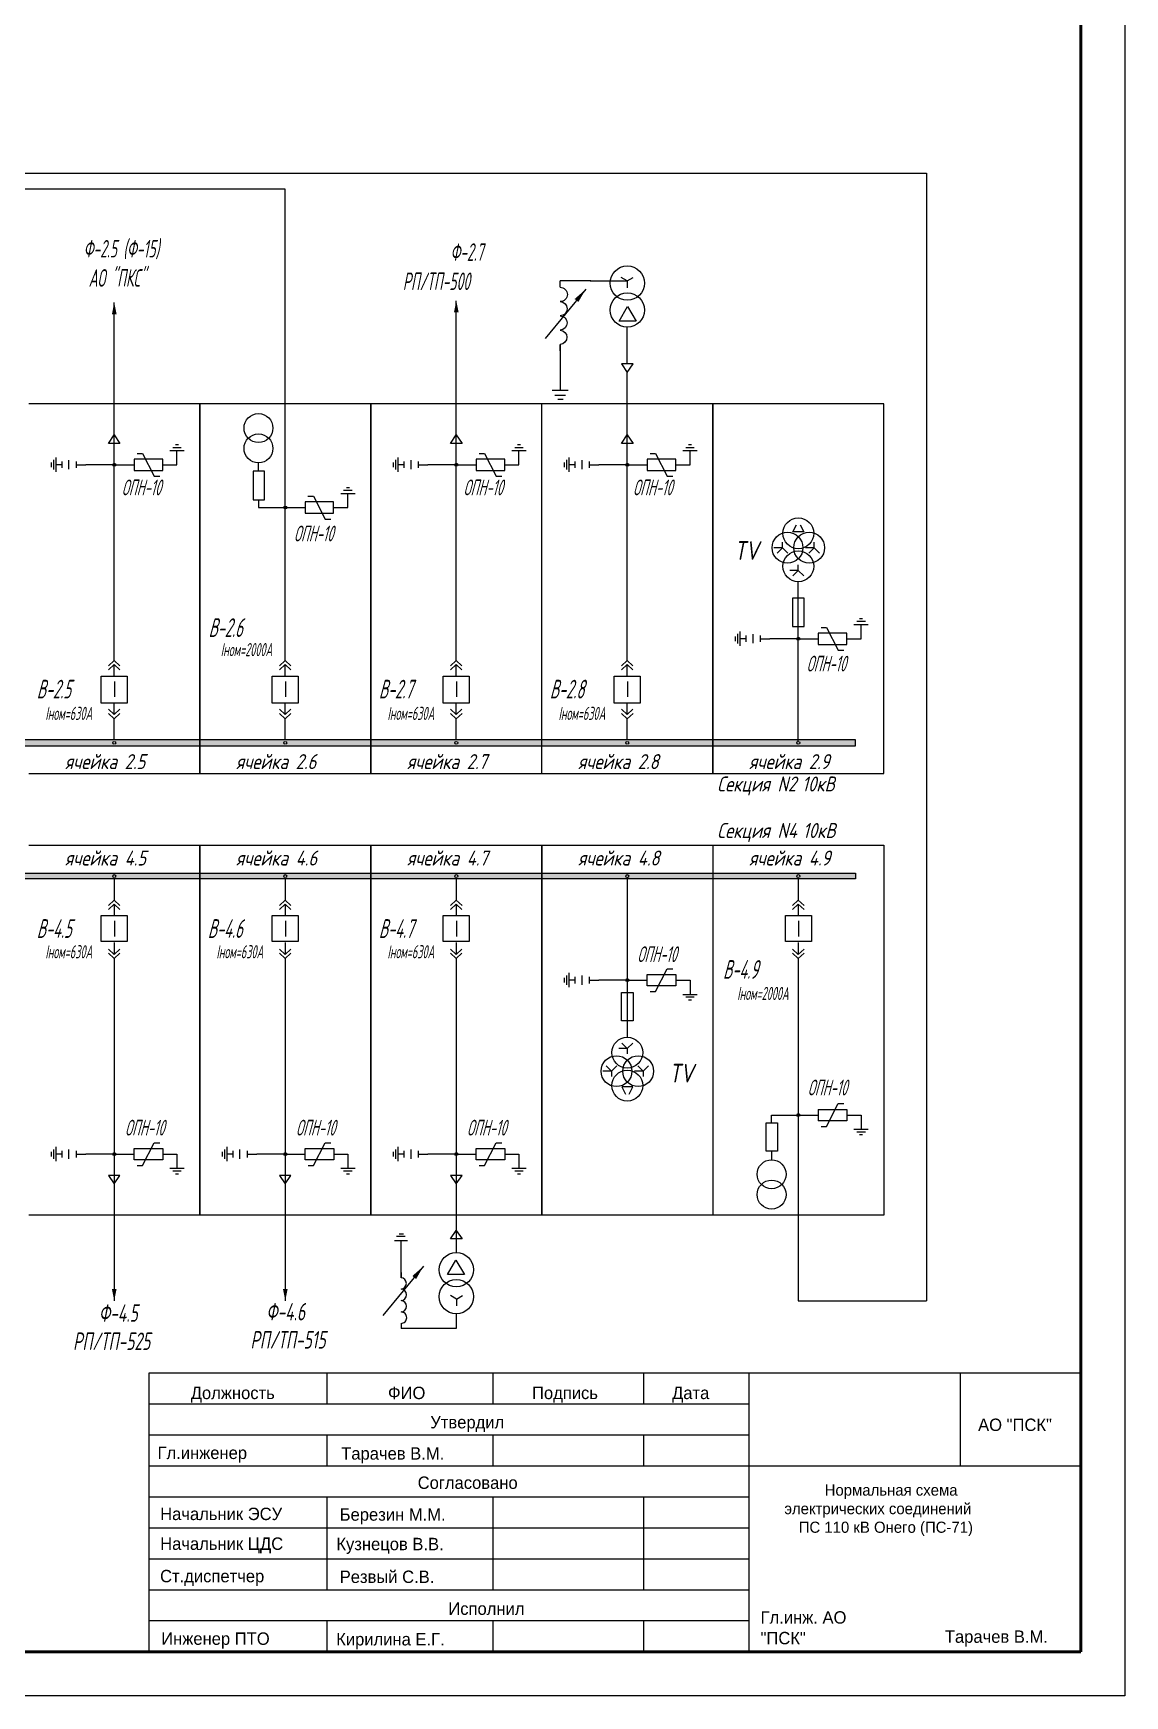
# Model space of a CAD drawing. Header units: millimetres. Extents: x 2325 to 2745, y -245 to 52.
# Drawn here: x 2620.6 to 2745.1, y -244.6 to -54.8 of the extents above; entities that cross this region are included whole.
import ezdxf
from ezdxf.enums import TextEntityAlignment as Align

# ---------------------------------------------------------------- set-up
doc = ezdxf.new("R2010")
doc.units = ezdxf.units.MM
doc.layers.add('10_КВ', color=32, linetype='Continuous')
doc.layers.add('ТЕКСТ', color=7, linetype='Continuous')
doc.styles.add('GOST TYPE_A', font='', dxfattribs={"oblique": 11})
doc.styles.add('ГОСТ type A', font='', dxfattribs={"oblique": 15, "height": 4})
doc.styles.get('GOST TYPE_A').set_extended_font_data('GOST type A')
doc.styles.get('ГОСТ type A').set_extended_font_data('GOST type A')

# ---------------------------------------------------------------- blocks, each defined once
blk = doc.blocks.new('ЗАЗЕМЛЕНИЕ')
at = {"color": 0, "linetype": 'ByBlock'}
for p, q in [((0, 0), (0, -2.5)), ((-3, -2.5), (3, -2.5)), ((-2, -3.5), (2, -3.5)), ((-1, -4.5), (1, -4.5))]:
    blk.add_line(p, q, dxfattribs=at)
blk = doc.blocks.new('Заземл.нож откл. норм.')
at = {"ltscale": 100}
for p, q in [((1.1, 0), (0, 0)), ((1.1, -0.37), (1.1, 0.37)), ((2.73, -0.37), (2.73, 0.37))]:
    blk.add_line(p, q, dxfattribs=at)
blk.add_line((1.91, 0.52), (1.91, -0.52))
at = {"ltscale": 100, "xscale": 0.2717159185103244, "yscale": 0.2717159185103244, "zscale": 0.2717159185103244, "rotation": 90}
blk.add_blockref('ЗАЗЕМЛЕНИЕ', (2.73, 0), dxfattribs=at)

msp = doc.modelspace()

# ---------------------------------------------------------------- hatches: boundary and pattern name
h = msp.add_hatch(color=7)
h.paths.add_polyline_path([(2561.5, -135.48), (2545.23, -135.48), (2545.23, -136.14), (2561.5, -136.14)])
h.paths.add_polyline_path([(2551.57, -135.81, -1), (2551.91, -135.81, -1)], flags=16)
h.paths.add_polyline_path([(2579.96, -135.48), (2561.5, -135.48), (2561.5, -136.14), (2579.96, -136.14)])
h.paths.add_polyline_path([(2571.43, -135.81, -1), (2571.09, -135.81, -1)], flags=16)
h.paths.add_polyline_path([(2581.02, -135.48), (2579.96, -135.48), (2579.96, -136.14), (2581.02, -136.14)])
h.paths.add_polyline_path([(2600.54, -135.48), (2581.02, -135.48), (2581.02, -136.14), (2600.54, -136.14)])
h.paths.add_polyline_path([(2590.95, -135.81, -1), (2590.61, -135.81, -1)], flags=16)
h.paths.add_polyline_path([(2620.06, -135.48), (2600.54, -135.48), (2600.54, -136.14), (2620.06, -136.14)])
h.paths.add_polyline_path([(2610.47, -135.81, -1), (2610.13, -135.81, -1)], flags=16)
h.paths.add_polyline_path([(2639.58, -135.48), (2620.06, -135.48), (2620.06, -136.14), (2639.58, -136.14)])
h.paths.add_polyline_path([(2629.99, -135.81, -1), (2629.65, -135.81, -1)], flags=16)
h.paths.add_polyline_path([(2659.1, -135.48), (2639.58, -135.48), (2639.58, -136.14), (2659.1, -136.14)])
h.paths.add_polyline_path([(2649.5, -135.81, -1), (2649.17, -135.81, -1)], flags=16)
h.paths.add_polyline_path([(2678.61, -135.48), (2659.1, -135.48), (2659.1, -136.14), (2678.61, -136.14)])
h.paths.add_polyline_path([(2669.02, -135.81, -1), (2668.69, -135.81, -1)], flags=16)
h.paths.add_polyline_path([(2688.21, -135.81, -0.414214), (2688.37, -135.64), (2688.37, -135.48), (2678.61, -135.48), (2678.61, -136.14), (2698.13, -136.14), (2698.13, -135.48), (2688.37, -135.48), (2688.37, -135.64, -0.414214), (2688.54, -135.81, -1)])
h.paths.add_polyline_path([(2707.89, -135.64), (2707.89, -135.48), (2698.13, -135.48), (2698.13, -136.14), (2714.4, -136.14), (2714.4, -135.48), (2707.89, -135.48), (2707.89, -135.64, -0.414214), (2708.06, -135.81, -1), (2707.73, -135.81, -0.414214)])
h = msp.add_hatch(color=7)
h.paths.add_polyline_path([(2561.5, -150.69), (2545.23, -150.69), (2545.23, -151.34), (2561.5, -151.34)])
h.paths.add_polyline_path([(2551.91, -151.02, -1), (2551.57, -151.02, -1)], flags=16)
h.paths.add_polyline_path([(2579.96, -150.69), (2561.5, -150.69), (2561.5, -151.34), (2579.96, -151.34)])
h.paths.add_polyline_path([(2571.09, -151.02, -1), (2571.43, -151.02, -1)], flags=16)
h.paths.add_polyline_path([(2581.02, -150.69), (2579.96, -150.69), (2579.96, -151.34), (2581.02, -151.34)])
h.paths.add_polyline_path([(2600.54, -150.69), (2581.02, -150.69), (2581.02, -151.34), (2600.54, -151.34)])
h.paths.add_polyline_path([(2590.95, -151.02, -1), (2590.61, -151.02, -1)], flags=16)
h.paths.add_polyline_path([(2620.06, -150.69), (2600.54, -150.69), (2600.54, -151.34), (2620.06, -151.34)])
h.paths.add_polyline_path([(2610.47, -151.02, -1), (2610.13, -151.02, -1)], flags=16)
h.paths.add_polyline_path([(2639.58, -150.69), (2620.06, -150.69), (2620.06, -151.34), (2639.58, -151.34)])
h.paths.add_polyline_path([(2629.99, -151.02, -1), (2629.65, -151.02, -1)], flags=16)
h.paths.add_polyline_path([(2659.1, -150.69), (2639.58, -150.69), (2639.58, -151.34), (2659.1, -151.34)])
h.paths.add_polyline_path([(2649.5, -151.02, -1), (2649.17, -151.02, -1)], flags=16)
h.paths.add_polyline_path([(2678.61, -150.69), (2659.1, -150.69), (2659.1, -151.34), (2678.61, -151.34)])
h.paths.add_polyline_path([(2669.02, -151.02, -1), (2668.69, -151.02, -1)], flags=16)
h.paths.add_polyline_path([(2688.54, -151.02, -0.414214), (2688.37, -151.19), (2688.37, -151.34), (2698.13, -151.34), (2698.13, -150.69), (2678.61, -150.69), (2678.61, -151.34), (2688.37, -151.34), (2688.37, -151.19, -0.414214), (2688.21, -151.02, -1)])
h.paths.add_polyline_path([(2707.73, -151.02, -1), (2708.06, -151.02, -0.414214), (2707.89, -151.19), (2707.89, -151.34), (2714.4, -151.34), (2714.4, -150.69), (2698.13, -150.69), (2698.13, -151.34), (2707.89, -151.34), (2707.89, -151.19, -0.414214)])
h = msp.add_hatch(color=7)
h.paths.add_polyline_path([(2708.06, -151.02, -0.414214), (2707.89, -151.19), (2707.89, -151.34), (2714.4, -151.34), (2714.4, -150.69), (2698.13, -150.69), (2698.13, -151.34), (2707.89, -151.34), (2707.89, -151.19, -0.414214), (2707.73, -151.02, -1)])
h.paths.add_polyline_path([(2698.13, -150.69), (2678.61, -150.69), (2678.61, -151.34), (2688.37, -151.34), (2688.37, -151.19, -0.414214), (2688.21, -151.02, -1), (2688.54, -151.02, -0.414214), (2688.37, -151.19), (2688.37, -151.34), (2698.13, -151.34)])

# ---------------------------------------------------------------- linework, layer by layer
at = {"color": 7}
for p, q in [((2579.96, -70.8), (2722.5, -70.8)), ((2722.5, -70.8), (2722.5, -199.49)), ((2649.34, -72.61), (2576.74, -72.61)), ((2649.34, -104.24), (2649.34, -72.61)), ((2680.72, -83.81), (2680.72, -83.07)), ((2684.2, -83.07), (2680.72, -83.07)), ((2684.13, -83.07), (2688.37, -83.07)), ((2688.37, -83.07), (2687.69, -82.68)), ((2688.37, -83.07), (2689.05, -82.68)), ((2688.37, -83.07), (2688.37, -83.86)), ((2668.86, -104.2), (2668.86, -85.34)), ((2683.63, -84.04), (2679.01, -89.66)), ((2629.82, -104.24), (2629.82, -85.54)), ((2688.37, -92.55), (2688.37, -88.37)), ((2680.72, -91.06), (2680.72, -90.33)), ((2680.72, -90.33), (2680.72, -95.6)), ((2688.37, -104.24), (2688.37, -93.53)), ((2680.44, -96.59), (2681.06, -96.59)), ((2639.58, -97.1), (2620.06, -97.1)), ((2639.58, -139.32), (2639.58, -97.1)), ((2639.58, -97.1), (2639.58, -139.32)), ((2639.58, -139.32), (2639.58, -97.1)), ((2639.58, -139.32), (2639.58, -97.1)), ((2639.58, -139.32), (2639.58, -97.1)), ((2659.1, -97.1), (2639.58, -97.1)), ((2659.1, -139.32), (2659.1, -97.1)), ((2659.1, -139.32), (2659.1, -97.1)), ((2659.1, -97.1), (2659.1, -139.32)), ((2659.1, -139.32), (2659.1, -97.1)), ((2678.61, -97.1), (2659.1, -97.1)), ((2668.86, -104.24), (2668.86, -97.1)), ((2678.61, -139.32), (2678.61, -97.1)), ((2698.13, -97.1), (2678.61, -97.1)), ((2698.13, -139.32), (2698.13, -97.1)), ((2698.13, -139.32), (2698.13, -97.1)), ((2698.13, -97.1), (2698.13, -139.32)), ((2698.13, -139.32), (2698.13, -97.1)), ((2698.13, -139.32), (2698.13, -97.1)), ((2717.65, -97.1), (2698.13, -97.1)), ((2698.13, -139.32), (2698.13, -97.1)), ((2717.65, -139.32), (2717.65, -97.1)), ((2717.65, -139.32), (2717.65, -97.1)), ((2717.65, -139.32), (2717.65, -97.1)), ((2629.82, -107.65), (2629.82, -101.3)), ((2629.82, -126.4), (2629.82, -101.64)), ((2629.82, -126.4), (2629.82, -101.64)), ((2629.82, -126.4), (2629.82, -101.64)), ((2636.16, -102.45), (2637.79, -102.45)), ((2637.46, -102.12), (2636.49, -102.12)), ((2637.14, -101.8), (2636.81, -101.8)), ((2636.97, -104.07), (2636.97, -102.45)), ((2649.34, -126.4), (2649.34, -101.64)), ((2668.86, -107.65), (2668.86, -101.3)), ((2668.86, -126.4), (2668.86, -101.64)), ((2675.2, -102.45), (2676.83, -102.45)), ((2676.5, -102.12), (2675.52, -102.12)), ((2676.17, -101.8), (2675.85, -101.8)), ((2676.01, -104.07), (2676.01, -102.45)), ((2688.37, -107.65), (2688.37, -101.3)), ((2688.37, -126.4), (2688.37, -101.64)), ((2694.72, -102.45), (2696.35, -102.45)), ((2696.02, -102.12), (2695.04, -102.12)), ((2695.69, -101.8), (2695.37, -101.8)), ((2695.53, -104.07), (2695.53, -102.45)), ((2629.82, -104.07), (2626.56, -104.07)), ((2629.82, -105.59), (2629.82, -103.96)), ((2629.82, -104.07), (2632.09, -104.07)), ((2632.42, -102.77), (2633.04, -102.77)), ((2633.04, -102.77), (2634.37, -105.37)), ((2635.35, -104.07), (2636.97, -104.07)), ((2646.28, -104.83), (2646.28, -103.85)), ((2668.86, -104.07), (2665.6, -104.07)), ((2668.86, -105.59), (2668.86, -103.96)), ((2668.86, -104.07), (2671.13, -104.07)), ((2671.46, -102.77), (2672.08, -102.77)), ((2672.08, -102.77), (2673.41, -105.37)), ((2674.39, -104.07), (2676.01, -104.07)), ((2688.37, -104.07), (2685.12, -104.07)), ((2688.37, -105.59), (2688.37, -103.96)), ((2688.37, -104.07), (2690.65, -104.07)), ((2690.98, -102.77), (2691.6, -102.77)), ((2691.6, -102.77), (2692.93, -105.37)), ((2693.91, -104.07), (2695.53, -104.07)), ((2634.37, -105.37), (2635.02, -105.37)), ((2673.41, -105.37), (2674.06, -105.37)), ((2692.93, -105.37), (2693.58, -105.37)), ((2646.28, -108.05), (2646.28, -108.96)), ((2651.93, -107.66), (2652.55, -107.66)), ((2652.55, -107.66), (2653.88, -110.27)), ((2655.67, -107.34), (2657.3, -107.34)), ((2656.97, -107.01), (2656, -107.01)), ((2656.65, -106.69), (2656.32, -106.69)), ((2656.49, -108.96), (2656.49, -107.34)), ((2646.28, -108.96), (2649.34, -108.96)), ((2649.33, -108.96), (2651.61, -108.96)), ((2654.86, -108.96), (2656.49, -108.96)), ((2653.88, -110.27), (2654.53, -110.27)), ((2707.28, -111.74), (2707.69, -110.92)), ((2708.51, -111.74), (2707.28, -111.74)), ((2708.1, -110.92), (2708.51, -111.74)), ((2706.09, -113.54), (2705.11, -113.54)), ((2706.09, -113.54), (2705.48, -114.16)), ((2706.09, -113.54), (2706.09, -112.92)), ((2706.09, -113.54), (2706.71, -114.16)), ((2709.69, -113.54), (2708.71, -113.54)), ((2709.69, -113.54), (2709.08, -114.16)), ((2709.69, -113.54), (2709.69, -112.92)), ((2709.69, -113.54), (2710.31, -114.16)), ((2707.89, -116.13), (2707.89, -115.51)), ((2707.89, -116.13), (2706.91, -116.13)), ((2707.89, -116.13), (2707.28, -116.75)), ((2707.89, -116.13), (2708.51, -116.75)), ((2707.89, -125.56), (2707.89, -117.42)), ((2710.5, -122.63), (2711.11, -122.63)), ((2711.11, -122.63), (2712.45, -125.23)), ((2714.24, -122.3), (2715.86, -122.3)), ((2715.54, -121.98), (2714.56, -121.98)), ((2715.21, -121.65), (2714.89, -121.65)), ((2715.05, -123.93), (2715.05, -122.3)), ((2707.89, -123.93), (2704.64, -123.93)), ((2707.89, -125.56), (2707.89, -123.93)), ((2707.89, -123.93), (2710.17, -123.93)), ((2712.45, -125.23), (2713.1, -125.23)), ((2713.42, -123.93), (2715.05, -123.93)), ((2629.81, -126.4), (2629.16, -127.01)), ((2629.81, -126.87), (2629.16, -127.48)), ((2629.81, -126.4), (2630.46, -127.01)), ((2629.81, -126.87), (2630.46, -127.48)), ((2629.82, -128.21), (2629.82, -126.88)), ((2649.33, -126.4), (2648.68, -127.01)), ((2649.33, -126.87), (2648.68, -127.48)), ((2649.33, -126.4), (2649.98, -127.01)), ((2649.33, -126.87), (2649.98, -127.48)), ((2649.34, -128.21), (2649.34, -126.88)), ((2668.85, -126.4), (2668.2, -127.01)), ((2668.85, -126.87), (2668.2, -127.48)), ((2668.85, -126.4), (2669.5, -127.01)), ((2668.85, -126.87), (2669.5, -127.48)), ((2668.86, -128.21), (2668.86, -126.88)), ((2688.37, -126.4), (2687.71, -127.01)), ((2688.37, -126.87), (2687.72, -127.48)), ((2688.37, -126.4), (2689.02, -127.01)), ((2688.37, -126.87), (2689.02, -127.48)), ((2688.37, -128.21), (2688.37, -126.88)), ((2707.89, -135.64), (2707.89, -125.56)), ((2629.85, -128.8), (2629.85, -130.58)), ((2649.37, -128.8), (2649.37, -130.58)), ((2668.89, -128.8), (2668.89, -130.58)), ((2688.4, -128.8), (2688.4, -130.58)), ((2629.81, -132.59), (2629.16, -131.98)), ((2629.81, -133.06), (2629.16, -132.45)), ((2629.81, -132.59), (2630.46, -131.98)), ((2629.81, -133.06), (2630.47, -132.45)), ((2629.82, -132.58), (2629.82, -131.29)), ((2649.33, -132.59), (2648.68, -131.98)), ((2649.33, -133.06), (2648.68, -132.45)), ((2649.33, -132.59), (2649.98, -131.98)), ((2649.33, -133.06), (2649.99, -132.45)), ((2649.34, -132.58), (2649.34, -131.29)), ((2668.85, -132.59), (2668.2, -131.98)), ((2668.85, -133.06), (2668.2, -132.45)), ((2668.85, -132.59), (2669.5, -131.98)), ((2668.85, -133.06), (2669.51, -132.45)), ((2668.86, -132.58), (2668.86, -131.29)), ((2688.37, -132.59), (2687.72, -131.98)), ((2688.37, -133.06), (2687.72, -132.45)), ((2688.37, -132.58), (2688.37, -131.29)), ((2688.37, -132.59), (2689.02, -131.98)), ((2688.37, -133.06), (2689.03, -132.45)), ((2629.82, -135.48), (2629.82, -133.06)), ((2649.34, -135.48), (2649.34, -133.06)), ((2668.86, -135.48), (2668.86, -133.06)), ((2688.37, -135.48), (2688.37, -133.06)), ((2714.4, -136.14), (2714.4, -135.48)), ((2620.06, -139.32), (2639.58, -139.32)), ((2639.58, -139.32), (2659.1, -139.32)), ((2659.1, -139.32), (2678.61, -139.32)), ((2678.61, -139.32), (2698.13, -139.32)), ((2698.13, -139.32), (2717.65, -139.32)), ((2620.06, -147.51), (2639.58, -147.51)), ((2639.58, -147.51), (2639.58, -189.73)), ((2639.58, -189.73), (2639.58, -147.51)), ((2639.58, -147.51), (2639.58, -189.73)), ((2639.58, -147.51), (2639.58, -189.73)), ((2639.58, -147.51), (2639.58, -189.73)), ((2639.58, -147.51), (2659.1, -147.51)), ((2659.1, -147.51), (2659.1, -189.73)), ((2659.1, -147.51), (2659.1, -189.73)), ((2659.1, -189.73), (2659.1, -147.51)), ((2659.1, -147.51), (2659.1, -189.73)), ((2659.1, -147.51), (2678.61, -147.51)), ((2659.1, -147.51), (2678.61, -147.51)), ((2678.61, -147.51), (2678.61, -189.73)), ((2678.61, -147.51), (2678.61, -189.73)), ((2678.61, -189.73), (2678.61, -147.51)), ((2678.61, -147.51), (2678.61, -189.73)), ((2678.61, -147.51), (2678.61, -189.73)), ((2678.61, -147.51), (2698.13, -147.51)), ((2678.61, -147.51), (2678.61, -189.73)), ((2698.13, -147.51), (2698.13, -189.73)), ((2698.13, -147.51), (2698.13, -189.73)), ((2698.13, -147.51), (2698.13, -189.73)), ((2698.13, -147.51), (2717.65, -147.51)), ((2717.65, -147.51), (2717.65, -189.73)), ((2717.65, -147.51), (2717.65, -189.73)), ((2629.82, -151.34), (2629.82, -153.77)), ((2649.34, -151.34), (2649.34, -153.77)), ((2668.86, -151.34), (2668.86, -153.77)), ((2688.37, -151.19), (2688.37, -161.27)), ((2707.89, -151.34), (2707.89, -153.77)), ((2714.4, -150.69), (2714.4, -151.34)), ((2629.81, -153.77), (2629.16, -154.38)), ((2629.81, -154.24), (2629.16, -154.85)), ((2629.81, -153.77), (2630.47, -154.38)), ((2629.81, -154.24), (2630.46, -154.85)), ((2629.82, -154.25), (2629.82, -155.54)), ((2649.33, -153.77), (2648.68, -154.38)), ((2649.33, -154.24), (2648.68, -154.85)), ((2649.33, -153.77), (2649.99, -154.38)), ((2649.33, -154.24), (2649.98, -154.85)), ((2649.34, -154.25), (2649.34, -155.54)), ((2668.85, -153.77), (2668.2, -154.38)), ((2668.85, -154.24), (2668.2, -154.85)), ((2668.85, -153.77), (2669.51, -154.38)), ((2668.85, -154.24), (2669.5, -154.85)), ((2668.86, -154.25), (2668.86, -155.54)), ((2707.89, -153.77), (2707.24, -154.38)), ((2707.89, -154.24), (2707.24, -154.85)), ((2707.89, -153.77), (2708.55, -154.38)), ((2707.89, -154.24), (2708.54, -154.85)), ((2707.89, -154.25), (2707.89, -155.54)), ((2629.85, -156.13), (2629.85, -157.91)), ((2649.37, -156.13), (2649.37, -157.91)), ((2668.89, -156.13), (2668.89, -157.91)), ((2707.92, -156.13), (2707.92, -157.91)), ((2629.81, -159.96), (2629.16, -159.35)), ((2629.81, -159.96), (2630.46, -159.35)), ((2629.82, -158.62), (2629.82, -159.95)), ((2649.33, -159.96), (2648.68, -159.35)), ((2649.33, -159.96), (2649.98, -159.35)), ((2649.34, -158.62), (2649.34, -159.95)), ((2668.85, -159.96), (2668.2, -159.35)), ((2668.85, -159.96), (2669.5, -159.35)), ((2668.86, -158.62), (2668.86, -159.95)), ((2707.89, -159.96), (2707.24, -159.35)), ((2707.89, -158.62), (2707.89, -159.95)), ((2707.89, -159.96), (2708.54, -159.35)), ((2629.81, -160.43), (2629.16, -159.82)), ((2629.81, -160.43), (2630.46, -159.82)), ((2629.82, -160.43), (2629.82, -185.19)), ((2649.33, -160.43), (2648.68, -159.82)), ((2649.33, -160.43), (2649.98, -159.82)), ((2649.34, -160.43), (2649.34, -185.19)), ((2668.85, -160.43), (2668.2, -159.82)), ((2668.85, -160.43), (2669.5, -159.82)), ((2668.86, -160.43), (2668.86, -185.19)), ((2688.37, -161.27), (2688.37, -162.9)), ((2688.37, -161.27), (2688.37, -169.41)), ((2707.89, -160.43), (2707.23, -159.82)), ((2707.89, -160.43), (2708.54, -159.82)), ((2707.89, -160.43), (2707.89, -185.19)), ((2688.37, -162.9), (2685.12, -162.9)), ((2688.37, -162.9), (2690.65, -162.9)), ((2691.6, -164.2), (2692.93, -161.6)), ((2692.93, -161.6), (2693.58, -161.6)), ((2693.91, -162.9), (2695.53, -162.9)), ((2695.53, -162.9), (2695.53, -164.53)), ((2690.98, -164.2), (2691.6, -164.2)), ((2694.72, -164.53), (2696.35, -164.53)), ((2696.02, -164.85), (2695.04, -164.85)), ((2695.69, -165.18), (2695.37, -165.18)), ((2688.37, -170.7), (2687.39, -170.7)), ((2688.37, -170.7), (2687.76, -170.08)), ((2688.37, -170.7), (2688.99, -170.08)), ((2688.37, -170.7), (2688.37, -171.32)), ((2686.57, -173.29), (2685.96, -172.67)), ((2686.57, -173.29), (2687.19, -172.67)), ((2690.17, -173.29), (2689.56, -172.67)), ((2690.17, -173.29), (2690.79, -172.67)), ((2686.57, -173.29), (2685.59, -173.29)), ((2686.57, -173.29), (2686.57, -173.91)), ((2690.17, -173.29), (2689.19, -173.29)), ((2690.17, -173.29), (2690.17, -173.91)), ((2688.99, -175.09), (2687.76, -175.09)), ((2687.76, -175.09), (2688.17, -175.91)), ((2688.58, -175.91), (2688.99, -175.09)), ((2704.83, -179.21), (2704.83, -178.3)), ((2704.83, -178.3), (2707.89, -178.3)), ((2707.89, -178.3), (2710.17, -178.3)), ((2711.11, -179.6), (2712.45, -177)), ((2712.45, -177), (2713.1, -177)), ((2713.42, -178.3), (2715.05, -178.3)), ((2715.05, -178.3), (2715.05, -179.92)), ((2629.82, -179.18), (2629.82, -185.53)), ((2649.34, -179.18), (2649.34, -185.53)), ((2668.86, -179.18), (2668.86, -185.53)), ((2707.89, -179.18), (2707.89, -185.53)), ((2710.5, -179.6), (2711.11, -179.6)), ((2714.24, -179.92), (2715.86, -179.92)), ((2715.54, -180.25), (2714.56, -180.25)), ((2629.82, -181.24), (2629.82, -182.87)), ((2633.04, -184.06), (2634.37, -181.46)), ((2634.37, -181.46), (2635.02, -181.46)), ((2649.34, -181.24), (2649.34, -182.87)), ((2652.56, -184.06), (2653.89, -181.46)), ((2653.89, -181.46), (2654.54, -181.46)), ((2668.86, -181.24), (2668.86, -182.87)), ((2672.08, -184.06), (2673.41, -181.46)), ((2673.41, -181.46), (2674.06, -181.46)), ((2715.21, -180.57), (2714.89, -180.57)), ((2629.82, -182.76), (2626.56, -182.76)), ((2629.82, -182.59), (2629.82, -199.49)), ((2629.82, -182.76), (2632.09, -182.76)), ((2632.42, -184.06), (2633.04, -184.06)), ((2635.35, -182.76), (2636.97, -182.76)), ((2636.97, -182.76), (2636.97, -184.38)), ((2649.34, -182.76), (2646.08, -182.76)), ((2649.34, -182.59), (2649.34, -199.49)), ((2649.34, -182.76), (2651.61, -182.76)), ((2651.94, -184.06), (2652.56, -184.06)), ((2654.87, -182.76), (2656.49, -182.76)), ((2656.49, -182.76), (2656.49, -184.38)), ((2668.86, -182.76), (2665.6, -182.76)), ((2668.86, -182.59), (2668.86, -194)), ((2668.86, -182.76), (2671.13, -182.76)), ((2671.46, -184.06), (2672.08, -184.06)), ((2674.39, -182.76), (2676.01, -182.76)), ((2676.01, -182.76), (2676.01, -184.38)), ((2704.83, -182.43), (2704.83, -183.41)), ((2707.89, -182.59), (2707.89, -199.49)), ((2636.16, -184.38), (2637.79, -184.38)), ((2637.46, -184.71), (2636.49, -184.71)), ((2637.14, -185.03), (2636.81, -185.03)), ((2655.68, -184.38), (2657.31, -184.38)), ((2656.98, -184.71), (2656, -184.71)), ((2656.66, -185.03), (2656.33, -185.03)), ((2675.2, -184.38), (2676.83, -184.38)), ((2676.5, -184.71), (2675.52, -184.71)), ((2676.17, -185.03), (2675.85, -185.03)), ((2639.58, -189.73), (2620.06, -189.73)), ((2659.1, -189.73), (2639.58, -189.73)), ((2678.61, -189.73), (2659.1, -189.73)), ((2678.61, -189.73), (2659.1, -189.73)), ((2698.13, -189.73), (2678.61, -189.73)), ((2717.65, -189.73), (2698.13, -189.73)), ((2662.33, -191.86), (2662.82, -191.86)), ((2662.55, -196.87), (2662.55, -192.64)), ((2668.86, -193.08), (2668.86, -194)), ((2665.11, -195.56), (2660.49, -201.18)), ((2662.55, -196.28), (2662.55, -196.87)), ((2668.87, -199.3), (2668.19, -198.91)), ((2668.87, -199.3), (2669.55, -198.91)), ((2668.86, -200.99), (2668.86, -202.67)), ((2668.87, -199.3), (2668.87, -200.08)), ((2662.55, -202.08), (2662.55, -202.67)), ((2666.03, -202.67), (2662.55, -202.67)), ((2668.86, -202.67), (2664.69, -202.67))]:
    msp.add_line(p, q, dxfattribs=at)
at = {"color": 7, "linetype": 'Continuous'}
for p, q in [((2632.09, -103.42), (2632.09, -104.72)), ((2635.35, -103.42), (2632.09, -103.42)), ((2635.35, -104.72), (2635.35, -103.42)), ((2671.13, -103.42), (2671.13, -104.72)), ((2674.39, -103.42), (2671.13, -103.42)), ((2674.39, -104.72), (2674.39, -103.42)), ((2690.65, -103.42), (2690.65, -104.72)), ((2693.91, -103.42), (2690.65, -103.42)), ((2693.91, -104.72), (2693.91, -103.42)), ((2632.09, -104.72), (2635.35, -104.72)), ((2671.13, -104.72), (2674.39, -104.72)), ((2690.65, -104.72), (2693.91, -104.72)), ((2651.61, -108.31), (2651.61, -109.61)), ((2654.86, -108.31), (2651.61, -108.31)), ((2651.61, -109.61), (2654.86, -109.61)), ((2654.86, -109.61), (2654.86, -108.31)), ((2710.17, -123.28), (2710.17, -124.58)), ((2713.42, -123.28), (2710.17, -123.28)), ((2713.42, -124.58), (2713.42, -123.28)), ((2710.17, -124.58), (2713.42, -124.58)), ((2690.65, -163.55), (2690.65, -162.25)), ((2690.65, -162.25), (2693.91, -162.25)), ((2693.91, -162.25), (2693.91, -163.55)), ((2693.91, -163.55), (2690.65, -163.55)), ((2710.17, -177.65), (2713.42, -177.65)), ((2710.17, -177.65), (2710.17, -178.95)), ((2713.42, -177.65), (2713.42, -178.95)), ((2713.42, -178.95), (2710.17, -178.95)), ((2632.09, -183.41), (2632.09, -182.11)), ((2632.09, -182.11), (2635.35, -182.11)), ((2635.35, -182.11), (2635.35, -183.41)), ((2651.61, -183.41), (2651.61, -182.11)), ((2651.61, -182.11), (2654.87, -182.11)), ((2654.87, -182.11), (2654.87, -183.41)), ((2671.13, -183.41), (2671.13, -182.11)), ((2671.13, -182.11), (2674.39, -182.11)), ((2674.39, -182.11), (2674.39, -183.41)), ((2635.35, -183.41), (2632.09, -183.41)), ((2654.87, -183.41), (2651.61, -183.41)), ((2674.39, -183.41), (2671.13, -183.41))]:
    msp.add_line(p, q, dxfattribs=at)
at = {"color": 7}
for points in [[(2745.14, -244.59), (2325.15, -244.59), (2325.15, 52.38), (2745.14, 52.38)], [(2688.41, -86.01), (2689.37, -87.68), (2687.44, -87.68)], [(2628.33, -128.21), (2631.3, -128.21), (2631.3, -131.29), (2628.33, -131.29)], [(2647.85, -128.21), (2650.82, -128.21), (2650.82, -131.29), (2647.85, -131.29)], [(2667.37, -128.21), (2670.34, -128.21), (2670.34, -131.29), (2667.37, -131.29)], [(2686.89, -128.21), (2689.86, -128.21), (2689.86, -131.29), (2686.89, -131.29)], [(2628.33, -155.54), (2631.3, -155.54), (2631.3, -158.5), (2628.33, -158.5)], [(2647.85, -155.54), (2650.82, -155.54), (2650.82, -158.5), (2647.85, -158.5)], [(2667.37, -155.54), (2670.34, -155.54), (2670.34, -158.5), (2667.37, -158.5)], [(2706.41, -155.54), (2709.38, -155.54), (2709.38, -158.5), (2706.41, -158.5)], [(2668.82, -194.85), (2669.78, -196.52), (2667.85, -196.52)]]:
    msp.add_lwpolyline(points, close=True, dxfattribs=at)
at = {"color": 7, "lineweight": 50}
msp.add_lwpolyline([(2740.14, -239.59), (2345.15, -239.59), (2345.15, 47.38), (2740.14, 47.38)], close=True, dxfattribs=at)
at = {"color": 7}
for points in [[(2680.72, -83.81, -0.414214), (2681.54, -84.63, -0.414214), (2680.72, -85.44)], [(2680.72, -85.44, -0.404613), (2681.51, -86.26, -0.404613), (2680.72, -87.07)], [(2680.72, -87.07, -0.404613), (2681.51, -87.88, -0.404613), (2680.72, -88.7)], [(2680.72, -88.7, -0.395065), (2681.48, -89.51, -0.395065), (2680.72, -90.33)], [(2662.55, -198.17, 0.395065), (2663.16, -197.52, 0.395065), (2662.55, -196.87)], [(2662.55, -199.47, 0.404613), (2663.18, -198.82, 0.404613), (2662.55, -198.17)], [(2662.55, -200.78, 0.404613), (2663.18, -200.12, 0.404613), (2662.55, -199.47)], [(2662.55, -202.08, 0.414214), (2663.2, -201.43, 0.414214), (2662.55, -200.78)]]:
    msp.add_lwpolyline(points, format="xyb", dxfattribs=at)
at = {"color": 7, "linetype": 'Continuous'}
for points in [[(2689.03, -92.55), (2687.72, -92.55), (2688.37, -93.53)], [(2630.47, -101.64), (2629.17, -101.64), (2629.82, -100.66)], [(2669.51, -101.64), (2668.2, -101.64), (2668.86, -100.66)], [(2689.03, -101.64), (2687.72, -101.64), (2688.37, -100.66)], [(2646.96, -104.82), (2645.66, -104.82), (2645.66, -108.07), (2646.96, -108.07)], [(2708.54, -119.28), (2707.24, -119.28), (2707.24, -122.53), (2708.54, -122.53)], [(2689.03, -167.55), (2687.72, -167.55), (2687.72, -164.3), (2689.03, -164.3)], [(2705.51, -182.44), (2704.21, -182.44), (2704.21, -179.19), (2705.51, -179.19)], [(2630.47, -185.19), (2629.17, -185.19), (2629.82, -186.17)], [(2649.99, -185.19), (2648.69, -185.19), (2649.34, -186.17)], [(2669.51, -185.19), (2668.2, -185.19), (2668.86, -186.17)], [(2669.51, -192.44), (2668.2, -192.44), (2668.86, -191.46)]]:
    msp.add_lwpolyline(points, close=True, dxfattribs=at)
at = {"color": 7}
for points in [[(2681.64, -95.6), (2679.78, -95.6)], [(2681.33, -96.18), (2680.09, -96.18)], [(2663.29, -192.64), (2661.8, -192.64)], [(2663.04, -192.18), (2662.05, -192.18)]]:
    msp.add_lwpolyline(points, dxfattribs=at)
for centre, radius in [((2688.37, -83.34), 1.96), ((2688.37, -86.41), 1.96), ((2646.28, -99.88), 1.65), ((2646.28, -99.88), 1.65), ((2646.28, -102.2), 1.65), ((2629.82, -104.07), 0.169), ((2668.86, -104.07), 0.169), ((2688.37, -104.07), 0.169), ((2649.33, -108.96), 0.169), ((2706.66, -113.54), 1.76), ((2707.89, -111.89), 1.76), ((2709.13, -113.54), 1.76), ((2707.89, -115.66), 1.76), ((2707.89, -123.93), 0.169), ((2707.89, -123.93), 0.169), ((2629.82, -135.81), 0.169), ((2649.34, -135.81), 0.169), ((2668.86, -135.81), 0.169), ((2688.37, -135.81), 0.169), ((2688.37, -135.81), 0.169), ((2707.89, -135.81), 0.169), ((2629.82, -151.02), 0.169), ((2649.34, -151.02), 0.169), ((2668.86, -151.02), 0.169), ((2688.37, -151.02), 0.169), ((2707.89, -151.02), 0.169), ((2688.37, -162.9), 0.169), ((2688.37, -162.9), 0.169), ((2688.37, -171.17), 1.76), ((2687.14, -173.29), 1.76), ((2689.61, -173.29), 1.76), ((2688.37, -174.94), 1.76), ((2707.89, -178.3), 0.169), ((2629.82, -182.76), 0.169), ((2649.34, -182.76), 0.169), ((2668.86, -182.76), 0.169), ((2704.84, -185.06), 1.65), ((2704.84, -187.38), 1.65), ((2704.84, -187.38), 1.65), ((2668.86, -195.96), 1.96), ((2668.86, -199.03), 1.96)]:
    msp.add_circle(centre, radius, dxfattribs=at)
for points in [[(2682.36, -85.15), (2682.78, -85.5), (2683.63, -84.04)], [(2663.84, -196.67), (2664.27, -197.02), (2665.11, -195.56)]]:
    msp.add_solid(points, dxfattribs=at)
at = {"layer": '10_КВ', "color": 7}
for p, q in [((2714.4, -135.48), (2545.23, -135.48)), ((2545.23, -136.14), (2714.4, -136.14)), ((2545.23, -150.69), (2714.4, -150.69)), ((2714.4, -151.34), (2545.23, -151.34)), ((2707.89, -199.49), (2722.5, -199.49))]:
    msp.add_line(p, q, dxfattribs=at)
at = {"layer": '10_КВ', "color": 0}
for p, q in [((2740.14, -207.77), (2633.75, -207.77)), ((2633.75, -207.77), (2633.75, -239.59)), ((2654.1, -207.77), (2654.1, -211.3)), ((2673.02, -207.77), (2673.02, -211.3)), ((2690.24, -207.77), (2690.24, -211.3)), ((2702.26, -207.77), (2702.26, -218.37)), ((2726.41, -218.37), (2726.41, -207.77)), ((2702.26, -211.3), (2633.75, -211.3)), ((2702.26, -214.84), (2633.75, -214.84)), ((2654.1, -214.84), (2654.1, -218.37)), ((2673.02, -214.84), (2673.02, -218.37)), ((2690.24, -214.84), (2690.24, -218.37)), ((2702.26, -218.37), (2633.75, -218.37)), ((2740.14, -218.37), (2633.75, -218.37)), ((2702.26, -218.37), (2702.26, -232.52)), ((2702.26, -221.91), (2633.75, -221.91)), ((2654.1, -221.91), (2654.1, -232.52)), ((2673.02, -221.91), (2673.02, -232.52)), ((2690.24, -221.91), (2690.24, -232.52)), ((2702.26, -225.45), (2633.75, -225.45)), ((2702.26, -228.98), (2633.75, -228.98)), ((2702.26, -232.52), (2633.75, -232.52)), ((2702.26, -232.52), (2702.26, -239.59)), ((2702.26, -236.05), (2633.75, -236.05)), ((2654.1, -236.05), (2654.1, -239.59)), ((2673.02, -236.05), (2673.02, -239.59)), ((2690.24, -236.05), (2690.24, -239.59))]:
    msp.add_line(p, q, dxfattribs=at)
at = {"layer": '10_КВ', "color": 7}
for points in [[(2629.82, -86.9, 0.542, 0, 0), (2629.82, -85.54, 0, 0, 0)], [(2668.86, -86.69, 0.542, 0, 0), (2668.86, -85.34, 0, 0, 0)], [(2629.82, -198.14, 0.542, 0, 0), (2629.82, -199.49, 0, 0, 0)], [(2649.34, -198.14, 0.542, 0, 0), (2649.34, -199.49, 0, 0, 0)]]:
    msp.add_lwpolyline(points, format="xyseb", dxfattribs=at)

# ---------------------------------------------------------------- block references
at = {"color": 7, "ltscale": 100, "rotation": 180}
for p in [(2626.56, -104.07), (2665.6, -104.07), (2685.12, -104.07), (2704.64, -123.93), (2685.12, -162.9), (2626.56, -182.76), (2646.08, -182.76), (2665.6, -182.76)]:
    msp.add_blockref('Заземл.нож откл. норм.', p, dxfattribs=at)

# ---------------------------------------------------------------- texts
at = {"color": 7, "char_height": 2.1389, "width": 10.6342, "attachment_point": 1, "style": 'GOST TYPE_A'}
for insert in [(2696.83, -112.79), (2689.39, -172.45)]:
    msp.add_mtext('\\pi3.8155;ТV', dxfattribs=dict(at, insert=insert))
at = {"insert": (2727.4, -212.95), "char_height": 1.4141, "width": 11.9148, "attachment_point": 1}
msp.add_mtext('\\pi1.0079;АО "ПСК"', dxfattribs=at)
at = {"layer": '10_КВ', "color": 0, "attachment_point": 1}
for s, insert, char_height, width in [('Должность', (2638.55, -209.31), 1.414, 12.0201), ('ФИО', (2661.06, -209.31), 1.414, 12.0201), ('Подпись', (2677.5, -209.31), 1.414, 12.0201), ('Дата', (2693.48, -209.31), 1.414, 12.0201), ('Утвердил', (2665.89, -212.65), 1.414, 12.0201), ('Гл.инженер', (2634.76, -216.15), 1.414, 12.0201), ('Тарачев В.М.', (2655.72, -216.22), 1.4141, 17.4698), ('Согласовано', (2664.45, -219.56), 1.4141, 12.0201), ('\\pi3.6786;   Нормальная схема\\P\\pi0.49677;электрических соединений\\P\\pi1.6634; ПС 110 кВ Онего (ПС-71) ', (2705.8, -220.47), 1.2727, 30.9025), ('Начальник ЭСУ', (2635.06, -223.12), 1.4141, 17.8625), ('Березин М.М.', (2655.55, -223.19), 1.4141, 17.4698), ('Начальник ЦДС', (2635.06, -226.52), 1.4141, 19.1033), ('Кузнецов В.В.', (2655.17, -226.56), 1.4141, 17.4698), ('Ст.диспетчер', (2635.05, -230.22), 1.4141, 12.0201), ('Резвый С.В.', (2655.55, -230.3), 1.4141, 17.4698), ('Исполнил', (2667.95, -233.94), 1.414, 12.0201), ('Гл.инж. АО "ПСК"', (2703.58, -234.94), 1.4141, 10.5171), ('Тарачев В.М.', (2724.61, -237.13), 1.4141, 17.4698), ('Инженер ПТО', (2635.18, -237.36), 1.4141, 16.9534), ('Кирилина Е.Г.', (2655.15, -237.43), 1.4141, 17.4698)]:
    msp.add_mtext(s, dxfattribs=dict(at, insert=insert, char_height=char_height, width=width))
at = {"layer": 'ТЕКСТ', "color": 7, "lineweight": 15, "style": 'GOST TYPE_A', "oblique": 11, "width": 0.7}
for s, p in [('Iном=2000А', (2644.91, -125.92)), ('Iном=630А', (2624.63, -133.2)), ('Iном=630А', (2663.67, -133.2)), ('Iном=630А', (2683.19, -133.2)), ('Iном=630А', (2624.63, -160.41)), ('Iном=630А', (2644.15, -160.41)), ('Iном=630А', (2663.67, -160.41)), ('Iном=2000А', (2703.85, -165.17))]:
    msp.add_text(s, height=1.5, dxfattribs=at).set_placement(p, align=Align.CENTER)
at = {"layer": 'ТЕКСТ', "color": 7, "style": 'GOST TYPE_A', "oblique": 11, "width": 0.8}
for s, p in [('Ф-4.5', (2630.29, -201.9)), ('Ф-4.6', (2649.39, -201.74)), ('РП/ТП-515', (2649.66, -204.96)), ('РП/ТП-525', (2629.53, -205.12))]:
    msp.add_text(s, height=2, dxfattribs=at).set_placement(p, align=Align.CENTER)
at = {"layer": 'ТЕКСТ', "color": 7}
for s, insert, char_height, width, attachment_point, style in [('\\pi7.338;{\\W0.7;Ф-2.5 (Ф-15)\\P\\pi7.9065;АО "ПКС"}', (2618.99, -81.08), 2, 25.9536, 4, 'GOST TYPE_A'), ('\\pi26;{\\W0.7;Ф-2.7 \\P\\pi20.566;РП/ТП-500}', (2642.19, -81.46), 2, 34.7264, 4, 'GOST TYPE_A'), ('{\\W0.7;ОПН-10}', (2630.68, -107.56), 1.8, 9.5811, 7, 'ГОСТ type A'), ('{\\W0.7;ОПН-10}', (2669.68, -107.56), 1.8, 9.5811, 7, 'ГОСТ type A'), ('{\\W0.7;ОПН-10}', (2689.03, -107.56), 1.8, 9.5811, 7, 'ГОСТ type A'), ('{\\W0.7;ОПН-10}', (2650.33, -112.82), 1.8, 9.5811, 7, 'ГОСТ type A'), ('{\\W0.7;В-2.6}', (2640.58, -123.73), 2.1389, 1.8374, 7, 'ГОСТ type A'), ('{\\W0.7;ОПН-10}', (2708.84, -127.67), 1.8, 9.5811, 7, 'ГОСТ type A'), ('{\\W0.7;В-2.5}', (2620.97, -130.75), 2.1389, 1.8374, 7, 'ГОСТ type A'), ('{\\W0.7;В-2.7}', (2660.01, -130.75), 2.1389, 1.8374, 7, 'ГОСТ type A'), ('{\\W0.7;В-2.8}', (2679.52, -130.75), 2.1389, 1.8374, 7, 'ГОСТ type A'), ('ячейка 2.5', (2624.21, -138.81), 1.711, 17.1707, 7, 'ГОСТ type A'), ('ячейка 2.6', (2643.73, -138.81), 1.711, 17.1707, 7, 'ГОСТ type A'), ('ячейка 2.7', (2663.25, -138.81), 1.711, 17.1707, 7, 'ГОСТ type A'), ('ячейка 2.8', (2682.77, -138.81), 1.711, 17.1707, 7, 'ГОСТ type A'), ('ячейка 2.9', (2702.29, -138.81), 1.711, 17.1707, 7, 'ГОСТ type A'), ('Секция N2{\\fArial|b0|i0|c204|p34; }10кВ', (2698.62, -141.83), 1.7111, 29.5832, 7, 'ГОСТ type A'), ('Секция N4{\\fArial|b0|i0|c204|p34; }10кВ', (2698.62, -147.14), 1.7111, 29.5832, 7, 'ГОСТ type A'), ('ячейка 4.5', (2624.21, -149.82), 1.711, 17.1707, 7, 'ГОСТ type A'), ('ячейка 4.6', (2643.73, -149.82), 1.711, 17.1707, 7, 'ГОСТ type A'), ('ячейка 4.7', (2663.25, -149.82), 1.711, 17.1707, 7, 'ГОСТ type A'), ('ячейка 4.8', (2682.77, -149.82), 1.711, 17.1707, 7, 'ГОСТ type A'), ('ячейка 4.9', (2702.29, -149.82), 1.711, 17.1707, 7, 'ГОСТ type A'), ('{\\W0.7;В-4.5}', (2620.97, -158.08), 2.1389, 1.8374, 7, 'ГОСТ type A'), ('{\\W0.7;В-4.6}', (2640.49, -158.08), 2.1389, 1.8374, 7, 'ГОСТ type A'), ('{\\W0.7;В-4.7}', (2660.01, -158.08), 2.1389, 1.8374, 7, 'ГОСТ type A'), ('{\\W0.7;ОПН-10}', (2689.52, -160.84), 1.8, 9.5811, 7, 'ГОСТ type A'), ('{\\W0.7;В-4.9}', (2699.29, -162.75), 2.1389, 1.8374, 7, 'ГОСТ type A'), ('{\\W0.7;ОПН-10}', (2708.97, -176.06), 1.8, 9.5811, 7, 'ГОСТ type A'), ('{\\W0.7;ОПН-10}', (2631.05, -180.64), 1.8, 9.5811, 7, 'ГОСТ type A'), ('{\\W0.7;ОПН-10}', (2650.56, -180.64), 1.8, 9.5811, 7, 'ГОСТ type A'), ('{\\W0.7;ОПН-10}', (2670.08, -180.64), 1.8, 9.5811, 7, 'ГОСТ type A')]:
    msp.add_mtext(s, dxfattribs=dict(at, insert=insert, char_height=char_height, width=width, attachment_point=attachment_point, style=style))

doc.saveas('drawing.dxf')
